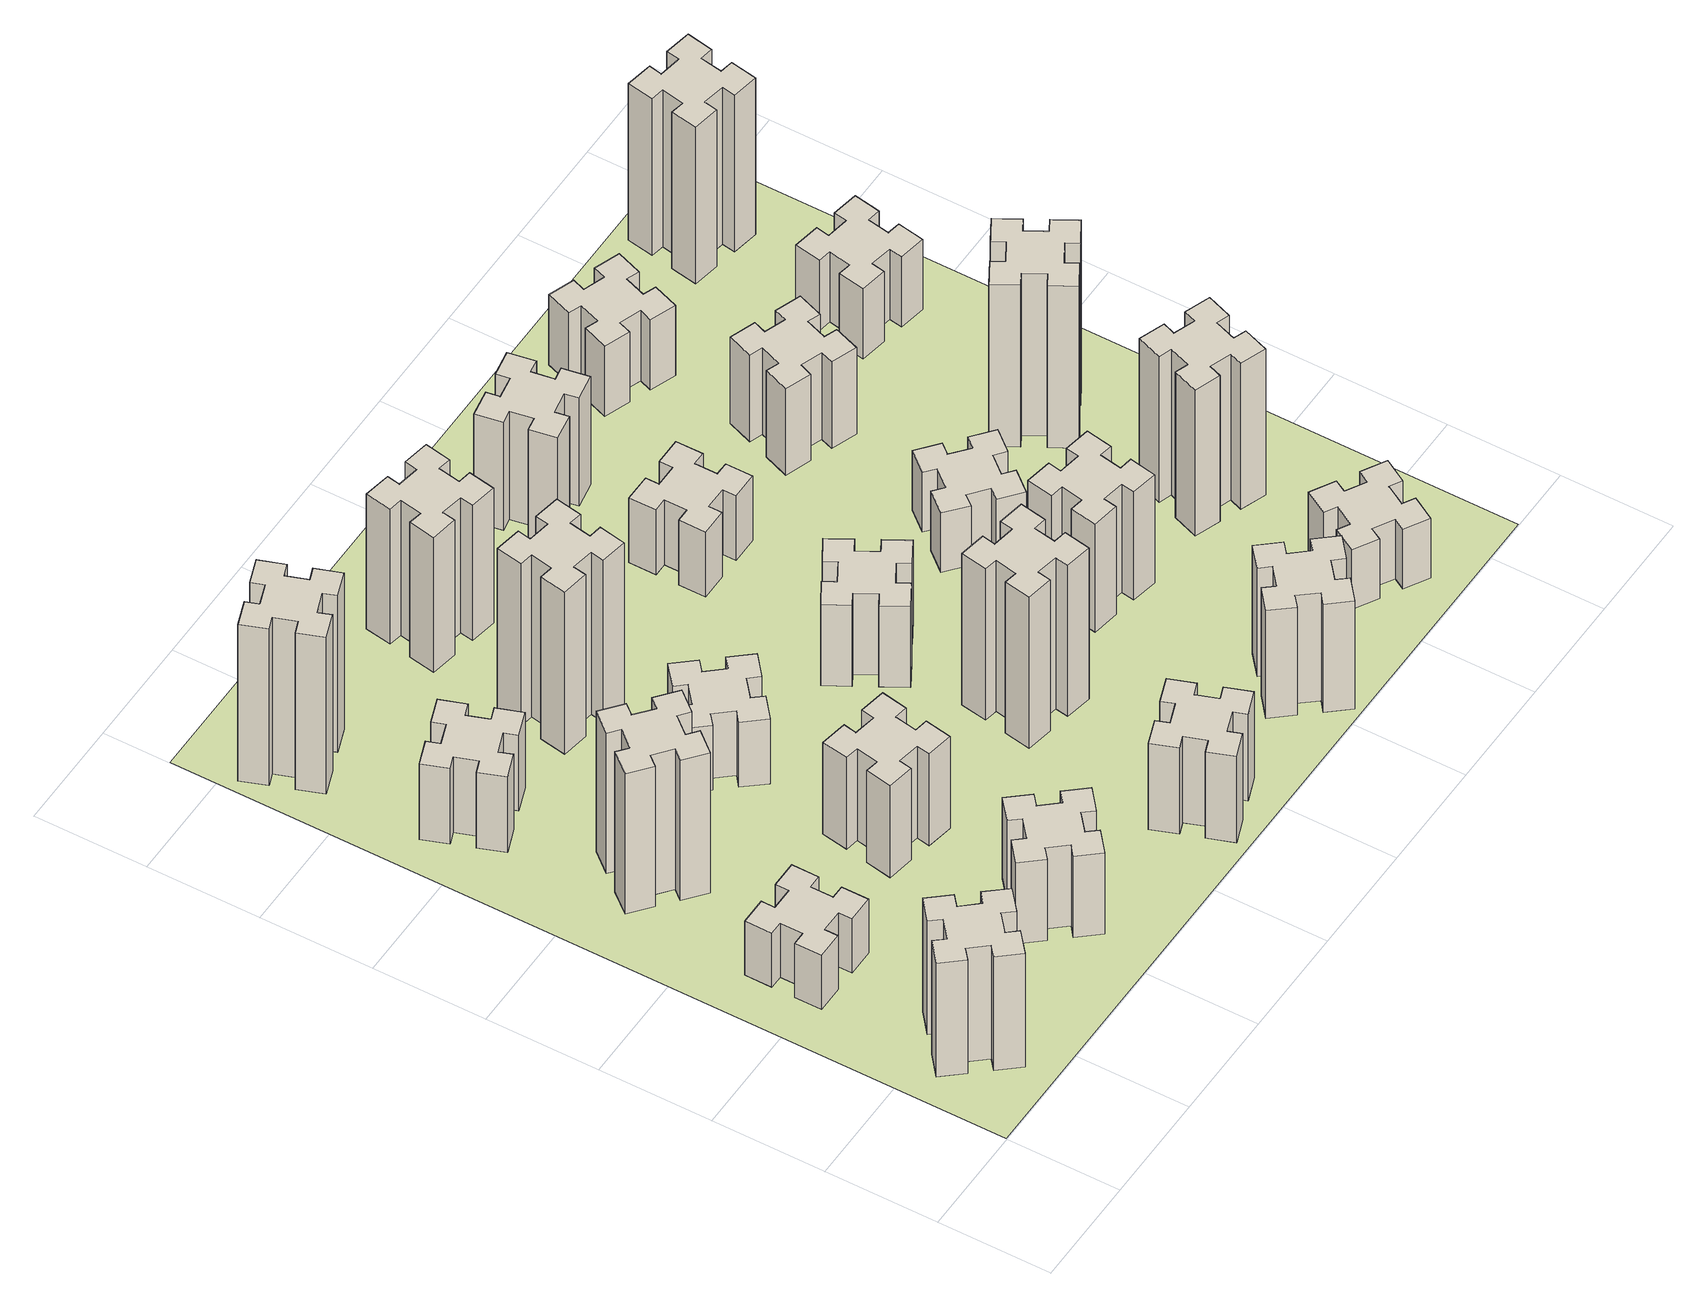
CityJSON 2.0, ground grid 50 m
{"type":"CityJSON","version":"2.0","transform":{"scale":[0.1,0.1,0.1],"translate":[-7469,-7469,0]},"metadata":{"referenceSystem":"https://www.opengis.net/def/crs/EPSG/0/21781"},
"CityObjects":{
"building1":{"type":"Building","attributes":{"class":"1000","function":"1000","usage":"1000","yearOfConstruction":2016,"roofType":"1000","measuredHeight":63,"storeysAboveGround":30,"storeysBelowGround":0},"geometry":[{"type":"Solid","lod":"1","boundaries":[[[[0,1,2,3,4,5,6,7,8,9,10,11,12,13,14,15,16,17,18,19]],[[17,16,20,21]],[[16,15,22,20]],[[15,14,23,22]],[[14,13,24,23]],[[13,12,25,24]],[[12,11,26,25]],[[11,10,27,26]],[[10,9,28,27]],[[9,8,29,28]],[[8,7,30,29]],[[7,6,31,30]],[[6,5,32,31]],[[5,4,33,32]],[[4,3,34,33]],[[3,2,35,34]],[[2,1,36,35]],[[1,0,37,36]],[[0,19,38,37]],[[19,18,39,38]],[[18,17,21,39]],[[24,25,26,27,28,29,30,31,32,33,34,35,36,37,38,39,21,20,22,23]]]]}]},
"building2":{"type":"Building","attributes":{"class":"1000","function":"1000","usage":"1000","yearOfConstruction":2016,"roofType":"1000","measuredHeight":30,"storeysAboveGround":30,"storeysBelowGround":0},"geometry":[{"type":"Solid","lod":"1","boundaries":[[[[40,41,42,43,44,45,46,47,48,49,50,51,52,53,54,55,56,57,58,59]],[[57,56,60,61]],[[56,55,62,60]],[[55,54,63,62]],[[54,53,64,63]],[[53,52,65,64]],[[52,51,66,65]],[[51,50,67,66]],[[50,49,68,67]],[[49,48,69,68]],[[48,47,70,69]],[[47,46,71,70]],[[46,45,72,71]],[[45,44,73,72]],[[44,43,74,73]],[[43,42,75,74]],[[42,41,76,75]],[[41,40,77,76]],[[40,59,78,77]],[[59,58,79,78]],[[58,57,61,79]],[[64,65,66,67,68,69,70,71,72,73,74,75,76,77,78,79,61,60,62,63]]]]}]},
"building3":{"type":"Building","attributes":{"class":"1000","function":"1000","usage":"1000","yearOfConstruction":2016,"roofType":"1000","measuredHeight":78,"storeysAboveGround":30,"storeysBelowGround":0},"geometry":[{"type":"Solid","lod":"1","boundaries":[[[[80,81,82,83,84,85,86,87,88,89,90,91,92,93,94,95,96,97,98,99]],[[97,96,100,101]],[[96,95,102,100]],[[95,94,103,102]],[[94,93,104,103]],[[93,92,105,104]],[[92,91,106,105]],[[91,90,107,106]],[[90,89,108,107]],[[89,88,109,108]],[[88,87,110,109]],[[87,86,111,110]],[[86,85,112,111]],[[85,84,113,112]],[[84,83,114,113]],[[83,82,115,114]],[[82,81,116,115]],[[81,80,117,116]],[[80,99,118,117]],[[99,98,119,118]],[[98,97,101,119]],[[104,105,106,107,108,109,110,111,112,113,114,115,116,117,118,119,101,100,102,103]]]]}]},
"building4":{"type":"Building","attributes":{"class":"1000","function":"1000","usage":"1000","yearOfConstruction":2016,"roofType":"1000","measuredHeight":42,"storeysAboveGround":30,"storeysBelowGround":0},"geometry":[{"type":"Solid","lod":"1","boundaries":[[[[120,121,122,123,124,125,126,127,128,129,130,131,132,133,134,135,136,137,138,139]],[[137,136,140,141]],[[136,135,142,140]],[[135,134,143,142]],[[134,133,144,143]],[[133,132,145,144]],[[132,131,146,145]],[[131,130,147,146]],[[130,129,148,147]],[[129,128,149,148]],[[128,127,150,149]],[[127,126,151,150]],[[126,125,152,151]],[[125,124,153,152]],[[124,123,154,153]],[[123,122,155,154]],[[122,121,156,155]],[[121,120,157,156]],[[120,139,158,157]],[[139,138,159,158]],[[138,137,141,159]],[[144,145,146,147,148,149,150,151,152,153,154,155,156,157,158,159,141,140,142,143]]]]}]},
"building5":{"type":"Building","attributes":{"class":"1000","function":"1000","usage":"1000","yearOfConstruction":2016,"roofType":"1000","measuredHeight":45,"storeysAboveGround":30,"storeysBelowGround":0},"geometry":[{"type":"Solid","lod":"1","boundaries":[[[[160,161,162,163,164,165,166,167,168,169,170,171,172,173,174,175,176,177,178,179]],[[177,176,180,181]],[[176,175,182,180]],[[175,174,183,182]],[[174,173,184,183]],[[173,172,185,184]],[[172,171,186,185]],[[171,170,187,186]],[[170,169,188,187]],[[169,168,189,188]],[[168,167,190,189]],[[167,166,191,190]],[[166,165,192,191]],[[165,164,193,192]],[[164,163,194,193]],[[163,162,195,194]],[[162,161,196,195]],[[161,160,197,196]],[[160,179,198,197]],[[179,178,199,198]],[[178,177,181,199]],[[184,185,186,187,188,189,190,191,192,193,194,195,196,197,198,199,181,180,182,183]]]]}]},
"building6":{"type":"Building","attributes":{"class":"1000","function":"1000","usage":"1000","yearOfConstruction":2016,"roofType":"1000","measuredHeight":87,"storeysAboveGround":30,"storeysBelowGround":0},"geometry":[{"type":"Solid","lod":"1","boundaries":[[[[200,201,202,203,204,205,206,207,208,209,210,211,212,213,214,215,216,217,218,219]],[[217,216,220,221]],[[216,215,222,220]],[[215,214,223,222]],[[214,213,224,223]],[[213,212,225,224]],[[212,211,226,225]],[[211,210,227,226]],[[210,209,228,227]],[[209,208,229,228]],[[208,207,230,229]],[[207,206,231,230]],[[206,205,232,231]],[[205,204,233,232]],[[204,203,234,233]],[[203,202,235,234]],[[202,201,236,235]],[[201,200,237,236]],[[200,219,238,237]],[[219,218,239,238]],[[218,217,221,239]],[[224,225,226,227,228,229,230,231,232,233,234,235,236,237,238,239,221,220,222,223]]]]}]},
"building7":{"type":"Building","attributes":{"class":"1000","function":"1000","usage":"1000","yearOfConstruction":2016,"roofType":"1000","measuredHeight":51,"storeysAboveGround":30,"storeysBelowGround":0},"geometry":[{"type":"Solid","lod":"1","boundaries":[[[[240,241,242,243,244,245,246,247,248,249,250,251,252,253,254,255,256,257,258,259]],[[257,256,260,261]],[[256,255,262,260]],[[255,254,263,262]],[[254,253,264,263]],[[253,252,265,264]],[[252,251,266,265]],[[251,250,267,266]],[[250,249,268,267]],[[249,248,269,268]],[[248,247,270,269]],[[247,246,271,270]],[[246,245,272,271]],[[245,244,273,272]],[[244,243,274,273]],[[243,242,275,274]],[[242,241,276,275]],[[241,240,277,276]],[[240,259,278,277]],[[259,258,279,278]],[[258,257,261,279]],[[264,265,266,267,268,269,270,271,272,273,274,275,276,277,278,279,261,260,262,263]]]]}]},
"building8":{"type":"Building","attributes":{"class":"1000","function":"1000","usage":"1000","yearOfConstruction":2016,"roofType":"1000","measuredHeight":36,"storeysAboveGround":30,"storeysBelowGround":0},"geometry":[{"type":"Solid","lod":"1","boundaries":[[[[280,281,282,283,284,285,286,287,288,289,290,291,292,293,294,295,296,297,298,299]],[[297,296,300,301]],[[296,295,302,300]],[[295,294,303,302]],[[294,293,304,303]],[[293,292,305,304]],[[292,291,306,305]],[[291,290,307,306]],[[290,289,308,307]],[[289,288,309,308]],[[288,287,310,309]],[[287,286,311,310]],[[286,285,312,311]],[[285,284,313,312]],[[284,283,314,313]],[[283,282,315,314]],[[282,281,316,315]],[[281,280,317,316]],[[280,299,318,317]],[[299,298,319,318]],[[298,297,301,319]],[[304,305,306,307,308,309,310,311,312,313,314,315,316,317,318,319,301,300,302,303]]]]}]},
"building9":{"type":"Building","attributes":{"class":"1000","function":"1000","usage":"1000","yearOfConstruction":2016,"roofType":"1000","measuredHeight":90,"storeysAboveGround":30,"storeysBelowGround":0},"geometry":[{"type":"Solid","lod":"1","boundaries":[[[[320,321,322,323,324,325,326,327,328,329,330,331,332,333,334,335,336,337,338,339]],[[337,336,340,341]],[[336,335,342,340]],[[335,334,343,342]],[[334,333,344,343]],[[333,332,345,344]],[[332,331,346,345]],[[331,330,347,346]],[[330,329,348,347]],[[329,328,349,348]],[[328,327,350,349]],[[327,326,351,350]],[[326,325,352,351]],[[325,324,353,352]],[[324,323,354,353]],[[323,322,355,354]],[[322,321,356,355]],[[321,320,357,356]],[[320,339,358,357]],[[339,338,359,358]],[[338,337,341,359]],[[344,345,346,347,348,349,350,351,352,353,354,355,356,357,358,359,341,340,342,343]]]]}]},
"building10":{"type":"Building","attributes":{"class":"1000","function":"1000","usage":"1000","yearOfConstruction":2016,"roofType":"1000","measuredHeight":48,"storeysAboveGround":30,"storeysBelowGround":0},"geometry":[{"type":"Solid","lod":"1","boundaries":[[[[360,361,362,363,364,365,366,367,368,369,370,371,372,373,374,375,376,377,378,379]],[[377,376,380,381]],[[376,375,382,380]],[[375,374,383,382]],[[374,373,384,383]],[[373,372,385,384]],[[372,371,386,385]],[[371,370,387,386]],[[370,369,388,387]],[[369,368,389,388]],[[368,367,390,389]],[[367,366,391,390]],[[366,365,392,391]],[[365,364,393,392]],[[364,363,394,393]],[[363,362,395,394]],[[362,361,396,395]],[[361,360,397,396]],[[360,379,398,397]],[[379,378,399,398]],[[378,377,381,399]],[[384,385,386,387,388,389,390,391,392,393,394,395,396,397,398,399,381,380,382,383]]]]}]},
"building11":{"type":"Building","attributes":{"class":"1000","function":"1000","usage":"1000","yearOfConstruction":2016,"roofType":"1000","measuredHeight":75,"storeysAboveGround":30,"storeysBelowGround":0},"geometry":[{"type":"Solid","lod":"1","boundaries":[[[[400,401,402,403,404,405,406,407,408,409,410,411,412,413,414,415,416,417,418,419]],[[417,416,420,421]],[[416,415,422,420]],[[415,414,423,422]],[[414,413,424,423]],[[413,412,425,424]],[[412,411,426,425]],[[411,410,427,426]],[[410,409,428,427]],[[409,408,429,428]],[[408,407,430,429]],[[407,406,431,430]],[[406,405,432,431]],[[405,404,433,432]],[[404,403,434,433]],[[403,402,435,434]],[[402,401,436,435]],[[401,400,437,436]],[[400,419,438,437]],[[419,418,439,438]],[[418,417,421,439]],[[424,425,426,427,428,429,430,431,432,433,434,435,436,437,438,439,421,420,422,423]]]]}]},
"building12":{"type":"Building","attributes":{"class":"1000","function":"1000","usage":"1000","yearOfConstruction":2016,"roofType":"1000","measuredHeight":84,"storeysAboveGround":30,"storeysBelowGround":0},"geometry":[{"type":"Solid","lod":"1","boundaries":[[[[440,441,442,443,444,445,446,447,448,449,450,451,452,453,454,455,456,457,458,459]],[[457,456,460,461]],[[456,455,462,460]],[[455,454,463,462]],[[454,453,464,463]],[[453,452,465,464]],[[452,451,466,465]],[[451,450,467,466]],[[450,449,468,467]],[[449,448,469,468]],[[448,447,470,469]],[[447,446,471,470]],[[446,445,472,471]],[[445,444,473,472]],[[444,443,474,473]],[[443,442,475,474]],[[442,441,476,475]],[[441,440,477,476]],[[440,459,478,477]],[[459,458,479,478]],[[458,457,461,479]],[[464,465,466,467,468,469,470,471,472,473,474,475,476,477,478,479,461,460,462,463]]]]}]},
"building13":{"type":"Building","attributes":{"class":"1000","function":"1000","usage":"1000","yearOfConstruction":2016,"roofType":"1000","measuredHeight":45,"storeysAboveGround":30,"storeysBelowGround":0},"geometry":[{"type":"Solid","lod":"1","boundaries":[[[[480,481,482,483,484,485,486,487,488,489,490,491,492,493,494,495,496,497,498,499]],[[497,496,500,501]],[[496,495,502,500]],[[495,494,503,502]],[[494,493,504,503]],[[493,492,505,504]],[[492,491,506,505]],[[491,490,507,506]],[[490,489,508,507]],[[489,488,509,508]],[[488,487,510,509]],[[487,486,511,510]],[[486,485,512,511]],[[485,484,513,512]],[[484,483,514,513]],[[483,482,515,514]],[[482,481,516,515]],[[481,480,517,516]],[[480,499,518,517]],[[499,498,519,518]],[[498,497,501,519]],[[504,505,506,507,508,509,510,511,512,513,514,515,516,517,518,519,501,500,502,503]]]]}]},
"building14":{"type":"Building","attributes":{"class":"1000","function":"1000","usage":"1000","yearOfConstruction":2016,"roofType":"1000","measuredHeight":60,"storeysAboveGround":30,"storeysBelowGround":0},"geometry":[{"type":"Solid","lod":"1","boundaries":[[[[520,521,522,523,524,525,526,527,528,529,530,531,532,533,534,535,536,537,538,539]],[[537,536,540,541]],[[536,535,542,540]],[[535,534,543,542]],[[534,533,544,543]],[[533,532,545,544]],[[532,531,546,545]],[[531,530,547,546]],[[530,529,548,547]],[[529,528,549,548]],[[528,527,550,549]],[[527,526,551,550]],[[526,525,552,551]],[[525,524,553,552]],[[524,523,554,553]],[[523,522,555,554]],[[522,521,556,555]],[[521,520,557,556]],[[520,539,558,557]],[[539,538,559,558]],[[538,537,541,559]],[[544,545,546,547,548,549,550,551,552,553,554,555,556,557,558,559,541,540,542,543]]]]}]},
"building15":{"type":"Building","attributes":{"class":"1000","function":"1000","usage":"1000","yearOfConstruction":2016,"roofType":"1000","measuredHeight":36,"storeysAboveGround":30,"storeysBelowGround":0},"geometry":[{"type":"Solid","lod":"1","boundaries":[[[[560,561,562,563,564,565,566,567,568,569,570,571,572,573,574,575,576,577,578,579]],[[577,576,580,581]],[[576,575,582,580]],[[575,574,583,582]],[[574,573,584,583]],[[573,572,585,584]],[[572,571,586,585]],[[571,570,587,586]],[[570,569,588,587]],[[569,568,589,588]],[[568,567,590,589]],[[567,566,591,590]],[[566,565,592,591]],[[565,564,593,592]],[[564,563,594,593]],[[563,562,595,594]],[[562,561,596,595]],[[561,560,597,596]],[[560,579,598,597]],[[579,578,599,598]],[[578,577,581,599]],[[584,585,586,587,588,589,590,591,592,593,594,595,596,597,598,599,581,580,582,583]]]]}]},
"building16":{"type":"Building","attributes":{"class":"1000","function":"1000","usage":"1000","yearOfConstruction":2016,"roofType":"1000","measuredHeight":60,"storeysAboveGround":30,"storeysBelowGround":0},"geometry":[{"type":"Solid","lod":"1","boundaries":[[[[600,601,602,603,604,605,606,607,608,609,610,611,612,613,614,615,616,617,618,619]],[[617,616,620,621]],[[616,615,622,620]],[[615,614,623,622]],[[614,613,624,623]],[[613,612,625,624]],[[612,611,626,625]],[[611,610,627,626]],[[610,609,628,627]],[[609,608,629,628]],[[608,607,630,629]],[[607,606,631,630]],[[606,605,632,631]],[[605,604,633,632]],[[604,603,634,633]],[[603,602,635,634]],[[602,601,636,635]],[[601,600,637,636]],[[600,619,638,637]],[[619,618,639,638]],[[618,617,621,639]],[[624,625,626,627,628,629,630,631,632,633,634,635,636,637,638,639,621,620,622,623]]]]}]},
"building17":{"type":"Building","attributes":{"class":"1000","function":"1000","usage":"1000","yearOfConstruction":2016,"roofType":"1000","measuredHeight":60,"storeysAboveGround":30,"storeysBelowGround":0},"geometry":[{"type":"Solid","lod":"1","boundaries":[[[[640,641,642,643,644,645,646,647,648,649,650,651,652,653,654,655,656,657,658,659]],[[657,656,660,661]],[[656,655,662,660]],[[655,654,663,662]],[[654,653,664,663]],[[653,652,665,664]],[[652,651,666,665]],[[651,650,667,666]],[[650,649,668,667]],[[649,648,669,668]],[[648,647,670,669]],[[647,646,671,670]],[[646,645,672,671]],[[645,644,673,672]],[[644,643,674,673]],[[643,642,675,674]],[[642,641,676,675]],[[641,640,677,676]],[[640,659,678,677]],[[659,658,679,678]],[[658,657,661,679]],[[664,665,666,667,668,669,670,671,672,673,674,675,676,677,678,679,661,660,662,663]]]]}]},
"building18":{"type":"Building","attributes":{"class":"1000","function":"1000","usage":"1000","yearOfConstruction":2016,"roofType":"1000","measuredHeight":33,"storeysAboveGround":30,"storeysBelowGround":0},"geometry":[{"type":"Solid","lod":"1","boundaries":[[[[680,681,682,683,684,685,686,687,688,689,690,691,692,693,694,695,696,697,698,699]],[[697,696,700,701]],[[696,695,702,700]],[[695,694,703,702]],[[694,693,704,703]],[[693,692,705,704]],[[692,691,706,705]],[[691,690,707,706]],[[690,689,708,707]],[[689,688,709,708]],[[688,687,710,709]],[[687,686,711,710]],[[686,685,712,711]],[[685,684,713,712]],[[684,683,714,713]],[[683,682,715,714]],[[682,681,716,715]],[[681,680,717,716]],[[680,699,718,717]],[[699,698,719,718]],[[698,697,701,719]],[[704,705,706,707,708,709,710,711,712,713,714,715,716,717,718,719,701,700,702,703]]]]}]},
"building19":{"type":"Building","attributes":{"class":"1000","function":"1000","usage":"1000","yearOfConstruction":2016,"roofType":"1000","measuredHeight":33,"storeysAboveGround":30,"storeysBelowGround":0},"geometry":[{"type":"Solid","lod":"1","boundaries":[[[[720,721,722,723,724,725,726,727,728,729,730,731,732,733,734,735,736,737,738,739]],[[737,736,740,741]],[[736,735,742,740]],[[735,734,743,742]],[[734,733,744,743]],[[733,732,745,744]],[[732,731,746,745]],[[731,730,747,746]],[[730,729,748,747]],[[729,728,749,748]],[[728,727,750,749]],[[727,726,751,750]],[[726,725,752,751]],[[725,724,753,752]],[[724,723,754,753]],[[723,722,755,754]],[[722,721,756,755]],[[721,720,757,756]],[[720,739,758,757]],[[739,738,759,758]],[[738,737,741,759]],[[744,745,746,747,748,749,750,751,752,753,754,755,756,757,758,759,741,740,742,743]]]]}]},
"building20":{"type":"Building","attributes":{"class":"1000","function":"1000","usage":"1000","yearOfConstruction":2016,"roofType":"1000","measuredHeight":48,"storeysAboveGround":30,"storeysBelowGround":0},"geometry":[{"type":"Solid","lod":"1","boundaries":[[[[760,761,762,763,764,765,766,767,768,769,770,771,772,773,774,775,776,777,778,779]],[[777,776,780,781]],[[776,775,782,780]],[[775,774,783,782]],[[774,773,784,783]],[[773,772,785,784]],[[772,771,786,785]],[[771,770,787,786]],[[770,769,788,787]],[[769,768,789,788]],[[768,767,790,789]],[[767,766,791,790]],[[766,765,792,791]],[[765,764,793,792]],[[764,763,794,793]],[[763,762,795,794]],[[762,761,796,795]],[[761,760,797,796]],[[760,779,798,797]],[[779,778,799,798]],[[778,777,781,799]],[[784,785,786,787,788,789,790,791,792,793,794,795,796,797,798,799,781,780,782,783]]]]}]},
"building21":{"type":"Building","attributes":{"class":"1000","function":"1000","usage":"1000","yearOfConstruction":2016,"roofType":"1000","measuredHeight":81,"storeysAboveGround":30,"storeysBelowGround":0},"geometry":[{"type":"Solid","lod":"1","boundaries":[[[[800,801,802,803,804,805,806,807,808,809,810,811,812,813,814,815,816,817,818,819]],[[817,816,820,821]],[[816,815,822,820]],[[815,814,823,822]],[[814,813,824,823]],[[813,812,825,824]],[[812,811,826,825]],[[811,810,827,826]],[[810,809,828,827]],[[809,808,829,828]],[[808,807,830,829]],[[807,806,831,830]],[[806,805,832,831]],[[805,804,833,832]],[[804,803,834,833]],[[803,802,835,834]],[[802,801,836,835]],[[801,800,837,836]],[[800,819,838,837]],[[819,818,839,838]],[[818,817,821,839]],[[824,825,826,827,828,829,830,831,832,833,834,835,836,837,838,839,821,820,822,823]]]]}]},
"building22":{"type":"Building","attributes":{"class":"1000","function":"1000","usage":"1000","yearOfConstruction":2016,"roofType":"1000","measuredHeight":39,"storeysAboveGround":30,"storeysBelowGround":0},"geometry":[{"type":"Solid","lod":"1","boundaries":[[[[840,841,842,843,844,845,846,847,848,849,850,851,852,853,854,855,856,857,858,859]],[[857,856,860,861]],[[856,855,862,860]],[[855,854,863,862]],[[854,853,864,863]],[[853,852,865,864]],[[852,851,866,865]],[[851,850,867,866]],[[850,849,868,867]],[[849,848,869,868]],[[848,847,870,869]],[[847,846,871,870]],[[846,845,872,871]],[[845,844,873,872]],[[844,843,874,873]],[[843,842,875,874]],[[842,841,876,875]],[[841,840,877,876]],[[840,859,878,877]],[[859,858,879,878]],[[858,857,861,879]],[[864,865,866,867,868,869,870,871,872,873,874,875,876,877,878,879,861,860,862,863]]]]}]},
"building23":{"type":"Building","attributes":{"class":"1000","function":"1000","usage":"1000","yearOfConstruction":2016,"roofType":"1000","measuredHeight":90,"storeysAboveGround":30,"storeysBelowGround":0},"geometry":[{"type":"Solid","lod":"1","boundaries":[[[[880,881,882,883,884,885,886,887,888,889,890,891,892,893,894,895,896,897,898,899]],[[897,896,900,901]],[[896,895,902,900]],[[895,894,903,902]],[[894,893,904,903]],[[893,892,905,904]],[[892,891,906,905]],[[891,890,907,906]],[[890,889,908,907]],[[889,888,909,908]],[[888,887,910,909]],[[887,886,911,910]],[[886,885,912,911]],[[885,884,913,912]],[[884,883,914,913]],[[883,882,915,914]],[[882,881,916,915]],[[881,880,917,916]],[[880,899,918,917]],[[899,898,919,918]],[[898,897,901,919]],[[904,905,906,907,908,909,910,911,912,913,914,915,916,917,918,919,901,900,902,903]]]]}]},
"building24":{"type":"Building","attributes":{"class":"1000","function":"1000","usage":"1000","yearOfConstruction":2016,"roofType":"1000","measuredHeight":39,"storeysAboveGround":30,"storeysBelowGround":0},"geometry":[{"type":"Solid","lod":"1","boundaries":[[[[920,921,922,923,924,925,926,927,928,929,930,931,932,933,934,935,936,937,938,939]],[[937,936,940,941]],[[936,935,942,940]],[[935,934,943,942]],[[934,933,944,943]],[[933,932,945,944]],[[932,931,946,945]],[[931,930,947,946]],[[930,929,948,947]],[[929,928,949,948]],[[928,927,950,949]],[[927,926,951,950]],[[926,925,952,951]],[[925,924,953,952]],[[924,923,954,953]],[[923,922,955,954]],[[922,921,956,955]],[[921,920,957,956]],[[920,939,958,957]],[[939,938,959,958]],[[938,937,941,959]],[[944,945,946,947,948,949,950,951,952,953,954,955,956,957,958,959,941,940,942,943]]]]}]},
"building25":{"type":"Building","attributes":{"class":"1000","function":"1000","usage":"1000","yearOfConstruction":2016,"roofType":"1000","measuredHeight":87,"storeysAboveGround":30,"storeysBelowGround":0},"geometry":[{"type":"Solid","lod":"1","boundaries":[[[[960,961,962,963,964,965,966,967,968,969,970,971,972,973,974,975,976,977,978,979]],[[977,976,980,981]],[[976,975,982,980]],[[975,974,983,982]],[[974,973,984,983]],[[973,972,985,984]],[[972,971,986,985]],[[971,970,987,986]],[[970,969,988,987]],[[969,968,989,988]],[[968,967,990,989]],[[967,966,991,990]],[[966,965,992,991]],[[965,964,993,992]],[[964,963,994,993]],[[963,962,995,994]],[[962,961,996,995]],[[961,960,997,996]],[[960,979,998,997]],[[979,978,999,998]],[[978,977,981,999]],[[984,985,986,987,988,989,990,991,992,993,994,995,996,997,998,999,981,980,982,983]]]]}]},
"landuse1":{"type":"LandUse","attributes":{"name":"plot1","function":"1010"},"geometry":[{"type":"MultiSurface","lod":"1","boundaries":[[[1000,1001,1002,1003]]]}]}
},
"vertices":[
[492,408,0],[427,484,0],[473,523,0],[396,615,0],[304,538,0],[343,492,0],[266,427,0],[228,473,0],[136,396,0],[213,304,0],[259,343,0],[323,266,0],[277,228,0],[354,136,0],[446,213,0],[408,259,0],[484,323,0],[523,277,0],[615,354,0],[538,446,0],[484,323,630],[523,277,630],[408,259,630],[446,213,630],[354,136,630],[277,228,630],[323,266,630],[259,343,630],[213,304,630],[136,396,630],[228,473,630],[266,427,630],[343,492,630],[304,538,630],[396,615,630],[473,523,630],[427,484,630],[492,408,630],[538,446,630],[615,354,630],
[265,1165,0],[265,1065,0],[205,1065,0],[205,945,0],[325,945,0],[325,1005,0],[425,1005,0],[425,945,0],[545,945,0],[545,1065,0],[485,1065,0],[485,1165,0],[545,1165,0],[545,1285,0],[425,1285,0],[425,1225,0],[325,1225,0],[325,1285,0],[205,1285,0],[205,1165,0],[325,1225,300],[325,1285,300],[425,1225,300],[425,1285,300],[545,1285,300],[545,1165,300],[485,1165,300],[485,1065,300],[545,1065,300],[545,945,300],[425,945,300],[425,1005,300],[325,1005,300],[325,945,300],[205,945,300],[205,1065,300],[265,1065,300],[265,1165,300],[205,1165,300],[205,1285,300],
[584,1907,0],[508,1972,0],[546,2018,0],[454,2095,0],[377,2003,0],[423,1964,0],[359,1888,0],[313,1926,0],[236,1834,0],[328,1757,0],[366,1803,0],[443,1739,0],[404,1693,0],[496,1616,0],[573,1708,0],[527,1746,0],[592,1823,0],[638,1784,0],[715,1876,0],[623,1953,0],[592,1823,780],[638,1784,780],[527,1746,780],[573,1708,780],[496,1616,780],[404,1693,780],[443,1739,780],[366,1803,780],[328,1757,780],[236,1834,780],[313,1926,780],[359,1888,780],[423,1964,780],[377,2003,780],[454,2095,780],[546,2018,780],[508,1972,780],[584,1907,780],[623,1953,780],[715,1876,780],
[255,2605,0],[289,2511,0],[233,2490,0],[274,2377,0],[387,2419,0],[366,2475,0],[460,2509,0],[480,2453,0],[593,2494,0],[552,2607,0],[496,2586,0],[462,2680,0],[518,2700,0],[477,2813,0],[364,2772,0],[385,2716,0],[291,2682,0],[270,2738,0],[157,2697,0],[199,2584,0],[291,2682,420],[270,2738,420],[385,2716,420],[364,2772,420],[477,2813,420],[518,2700,420],[462,2680,420],[496,2586,420],[552,2607,420],[593,2494,420],[480,2453,420],[460,2509,420],[366,2475,420],[387,2419,420],[274,2377,420],[233,2490,420],[289,2511,420],[255,2605,420],[199,2584,420],[157,2697,420],
[1232,508,0],[1167,584,0],[1213,623,0],[1136,715,0],[1044,638,0],[1083,592,0],[1006,527,0],[968,573,0],[876,496,0],[953,404,0],[999,443,0],[1063,366,0],[1017,328,0],[1094,236,0],[1186,313,0],[1148,359,0],[1224,423,0],[1263,377,0],[1355,454,0],[1278,546,0],[1224,423,450],[1263,377,450],[1148,359,450],[1186,313,450],[1094,236,450],[1017,328,450],[1063,366,450],[999,443,450],[953,404,450],[876,496,450],[968,573,450],[1006,527,450],[1083,592,450],[1044,638,450],[1136,715,450],[1213,623,450],[1167,584,450],[1232,508,450],[1278,546,450],[1355,454,450],
[285,3456,0],[191,3422,0],[170,3478,0],[57,3437,0],[99,3324,0],[155,3345,0],[189,3251,0],[133,3230,0],[174,3117,0],[287,3159,0],[266,3215,0],[360,3249,0],[380,3193,0],[493,3234,0],[452,3347,0],[396,3326,0],[362,3420,0],[418,3440,0],[377,3553,0],[264,3512,0],[362,3420,870],[418,3440,870],[396,3326,870],[452,3347,870],[493,3234,870],[380,3193,870],[360,3249,870],[266,3215,870],[287,3159,870],[174,3117,870],[133,3230,870],[189,3251,870],[155,3345,870],[99,3324,870],[57,3437,870],[170,3478,870],[191,3422,870],[285,3456,870],[264,3512,870],[377,3553,870],
[1184,1315,0],[1085,1332,0],[1096,1391,0],[977,1412,0],[957,1294,0],[1016,1284,0],[998,1185,0],[939,1196,0],[918,1077,0],[1037,1057,0],[1047,1116,0],[1145,1098,0],[1135,1039,0],[1253,1018,0],[1274,1137,0],[1215,1147,0],[1232,1245,0],[1291,1235,0],[1312,1353,0],[1194,1374,0],[1232,1245,510],[1291,1235,510],[1215,1147,510],[1274,1137,510],[1253,1018,510],[1135,1039,510],[1145,1098,510],[1047,1116,510],[1037,1057,510],[918,1077,510],[939,1196,510],[998,1185,510],[1016,1284,510],[957,1294,510],[977,1412,510],[1096,1391,510],[1085,1332,510],[1184,1315,510],[1194,1374,510],[1312,1353,510],
[999,1923,0],[1063,1846,0],[1017,1808,0],[1094,1716,0],[1186,1793,0],[1148,1839,0],[1224,1903,0],[1263,1857,0],[1355,1934,0],[1278,2026,0],[1232,1988,0],[1167,2064,0],[1213,2103,0],[1136,2195,0],[1044,2118,0],[1083,2072,0],[1006,2007,0],[968,2053,0],[876,1976,0],[953,1884,0],[1006,2007,360],[968,2053,360],[1083,2072,360],[1044,2118,360],[1136,2195,360],[1213,2103,360],[1167,2064,360],[1232,1988,360],[1278,2026,360],[1355,1934,360],[1263,1857,360],[1224,1903,360],[1148,1839,360],[1186,1793,360],[1094,1716,360],[1017,1808,360],[1063,1846,360],[999,1923,360],[953,1884,360],[876,1976,360],
[947,2496,0],[1045,2478,0],[1035,2419,0],[1153,2398,0],[1174,2517,0],[1115,2527,0],[1132,2625,0],[1191,2615,0],[1212,2733,0],[1094,2754,0],[1084,2695,0],[985,2712,0],[996,2771,0],[877,2792,0],[857,2674,0],[916,2664,0],[898,2565,0],[839,2576,0],[818,2457,0],[937,2437,0],[898,2565,900],[839,2576,900],[916,2664,900],[857,2674,900],[877,2792,900],[996,2771,900],[985,2712,900],[1084,2695,900],[1094,2754,900],[1212,2733,900],[1191,2615,900],[1132,2625,900],[1115,2527,900],[1174,2517,900],[1153,2398,900],[1035,2419,900],[1045,2478,900],[947,2496,900],[937,2437,900],[818,2457,900],
[1735,285,0],[1769,191,0],[1713,170,0],[1754,57,0],[1867,99,0],[1846,155,0],[1940,189,0],[1960,133,0],[2073,174,0],[2032,287,0],[1976,266,0],[1942,360,0],[1998,380,0],[1957,493,0],[1844,452,0],[1865,396,0],[1771,362,0],[1750,418,0],[1637,377,0],[1679,264,0],[1771,362,480],[1750,418,480],[1865,396,480],[1844,452,480],[1957,493,480],[1998,380,480],[1942,360,480],[1976,266,480],[2032,287,480],[2073,174,480],[1960,133,480],[1940,189,480],[1846,155,480],[1867,99,480],[1754,57,480],[1713,170,480],[1769,191,480],[1735,285,480],[1679,264,480],[1637,377,480],
[1184,3335,0],[1085,3352,0],[1096,3411,0],[977,3432,0],[957,3314,0],[1016,3304,0],[998,3205,0],[939,3216,0],[918,3097,0],[1037,3077,0],[1047,3136,0],[1145,3118,0],[1135,3059,0],[1253,3038,0],[1274,3157,0],[1215,3167,0],[1232,3265,0],[1291,3255,0],[1312,3373,0],[1194,3394,0],[1232,3265,750],[1291,3255,750],[1215,3167,750],[1274,3157,750],[1253,3038,750],[1135,3059,750],[1145,3118,750],[1047,3136,750],[1037,3077,750],[918,3097,750],[939,3216,750],[998,3205,750],[1016,3304,750],[957,3314,750],[977,3432,750],[1096,3411,750],[1085,3352,750],[1184,3335,750],[1194,3394,750],[1312,3373,750],
[2024,1215,0],[1925,1232,0],[1936,1291,0],[1817,1312,0],[1797,1194,0],[1856,1184,0],[1838,1085,0],[1779,1096,0],[1758,977,0],[1877,957,0],[1887,1016,0],[1985,998,0],[1975,939,0],[2093,918,0],[2114,1037,0],[2055,1047,0],[2072,1145,0],[2131,1135,0],[2152,1253,0],[2034,1274,0],[2072,1145,840],[2131,1135,840],[2055,1047,840],[2114,1037,840],[2093,918,840],[1975,939,840],[1985,998,840],[1887,1016,840],[1877,957,840],[1758,977,840],[1779,1096,840],[1838,1085,840],[1856,1184,840],[1797,1194,840],[1817,1312,840],[1936,1291,840],[1925,1232,840],[2024,1215,840],[2034,1274,840],[2152,1253,840],
[1735,1744,0],[1785,1657,0],[1733,1627,0],[1793,1523,0],[1897,1583,0],[1867,1635,0],[1954,1685,0],[1984,1633,0],[2088,1693,0],[2028,1797,0],[1976,1767,0],[1926,1854,0],[1978,1884,0],[1918,1988,0],[1814,1928,0],[1844,1876,0],[1757,1826,0],[1727,1878,0],[1623,1818,0],[1683,1714,0],[1757,1826,450],[1727,1878,450],[1844,1876,450],[1814,1928,450],[1918,1988,450],[1978,1884,450],[1926,1854,450],[1976,1767,450],[2028,1797,450],[2088,1693,450],[1984,1633,450],[1954,1685,450],[1867,1635,450],[1897,1583,450],[1793,1523,450],[1733,1627,450],[1785,1657,450],[1735,1744,450],[1683,1714,450],[1623,1818,450],
[2563,392,0],[2486,327,0],[2448,373,0],[2356,296,0],[2433,204,0],[2479,243,0],[2543,166,0],[2497,128,0],[2574,36,0],[2666,113,0],[2628,159,0],[2704,223,0],[2743,177,0],[2835,254,0],[2758,346,0],[2712,308,0],[2647,384,0],[2693,423,0],[2616,515,0],[2524,438,0],[2647,384,600],[2693,423,600],[2712,308,600],[2758,346,600],[2835,254,600],[2743,177,600],[2704,223,600],[2628,159,600],[2666,113,600],[2574,36,600],[2497,128,600],[2543,166,600],[2479,243,600],[2433,204,600],[2356,296,600],[2448,373,600],[2486,327,600],[2563,392,600],[2524,438,600],[2616,515,600],
[1905,2485,0],[2005,2485,0],[2005,2425,0],[2125,2425,0],[2125,2545,0],[2065,2545,0],[2065,2645,0],[2125,2645,0],[2125,2765,0],[2005,2765,0],[2005,2705,0],[1905,2705,0],[1905,2765,0],[1785,2765,0],[1785,2645,0],[1845,2645,0],[1845,2545,0],[1785,2545,0],[1785,2425,0],[1905,2425,0],[1845,2545,360],[1785,2545,360],[1845,2645,360],[1785,2645,360],[1785,2765,360],[1905,2765,360],[1905,2705,360],[2005,2705,360],[2005,2765,360],[2125,2765,360],[2125,2645,360],[2065,2645,360],[2065,2545,360],[2125,2545,360],[2125,2425,360],[2005,2425,360],[2005,2485,360],[1905,2485,360],[1905,2425,360],[1785,2425,360],
[1825,3118,0],[1924,3136,0],[1934,3077,0],[2052,3097,0],[2031,3216,0],[1972,3205,0],[1955,3304,0],[2014,3314,0],[1993,3432,0],[1875,3411,0],[1885,3352,0],[1787,3335,0],[1777,3394,0],[1658,3373,0],[1679,3255,0],[1738,3265,0],[1756,3167,0],[1697,3157,0],[1717,3038,0],[1836,3059,0],[1756,3167,600],[1697,3157,600],[1738,3265,600],[1679,3255,600],[1658,3373,600],[1777,3394,600],[1787,3335,600],[1885,3352,600],[1875,3411,600],[1993,3432,600],[2014,3314,600],[1955,3304,600],[1972,3205,600],[2031,3216,600],[2052,3097,600],[1934,3077,600],[1924,3136,600],[1825,3118,600],[1836,3059,600],[1717,3038,600],
[2527,1116,0],[2625,1098,0],[2615,1039,0],[2733,1018,0],[2754,1137,0],[2695,1147,0],[2712,1245,0],[2771,1235,0],[2792,1353,0],[2674,1374,0],[2664,1315,0],[2565,1332,0],[2576,1391,0],[2457,1412,0],[2437,1294,0],[2496,1284,0],[2478,1185,0],[2419,1196,0],[2398,1077,0],[2517,1057,0],[2478,1185,600],[2419,1196,600],[2496,1284,600],[2437,1294,600],[2457,1412,600],[2576,1391,600],[2565,1332,600],[2664,1315,600],[2674,1374,600],[2792,1353,600],[2771,1235,600],[2712,1245,600],[2695,1147,600],[2754,1137,600],[2733,1018,600],[2615,1039,600],[2625,1098,600],[2527,1116,600],[2517,1057,600],[2398,1077,600],
[2647,1646,0],[2712,1723,0],[2758,1684,0],[2835,1776,0],[2743,1853,0],[2704,1807,0],[2628,1872,0],[2666,1918,0],[2574,1995,0],[2497,1903,0],[2543,1864,0],[2479,1788,0],[2433,1826,0],[2356,1734,0],[2448,1657,0],[2486,1703,0],[2563,1639,0],[2524,1593,0],[2616,1516,0],[2693,1608,0],[2563,1639,330],[2524,1593,330],[2486,1703,330],[2448,1657,330],[2356,1734,330],[2433,1826,330],[2479,1788,330],[2543,1864,330],[2497,1903,330],[2574,1995,330],[2666,1918,330],[2628,1872,330],[2704,1807,330],[2743,1853,330],[2835,1776,330],[2758,1684,330],[2712,1723,330],[2647,1646,330],[2693,1608,330],[2616,1516,330],
[3137,305,0],[3224,255,0],[3194,203,0],[3298,143,0],[3358,247,0],[3306,277,0],[3356,364,0],[3408,334,0],[3468,438,0],[3364,498,0],[3334,446,0],[3247,496,0],[3277,548,0],[3173,608,0],[3113,504,0],[3165,474,0],[3115,387,0],[3063,417,0],[3003,313,0],[3107,253,0],[3115,387,330],[3063,417,330],[3165,474,330],[3113,504,330],[3173,608,330],[3277,548,330],[3247,496,330],[3334,446,330],[3364,498,330],[3468,438,330],[3408,334,330],[3356,364,330],[3306,277,330],[3358,247,330],[3298,143,330],[3194,203,330],[3224,255,330],[3137,305,330],[3107,253,330],[3003,313,330],
[2782,2511,0],[2816,2605,0],[2872,2584,0],[2913,2697,0],[2800,2738,0],[2780,2682,0],[2686,2716,0],[2707,2772,0],[2594,2813,0],[2553,2700,0],[2609,2680,0],[2575,2586,0],[2519,2607,0],[2477,2494,0],[2590,2453,0],[2611,2509,0],[2705,2475,0],[2684,2419,0],[2797,2377,0],[2838,2490,0],[2705,2475,480],[2684,2419,480],[2611,2509,480],[2590,2453,480],[2477,2494,480],[2519,2607,480],[2575,2586,480],[2609,2680,480],[2553,2700,480],[2594,2813,480],[2707,2772,480],[2686,2716,480],[2780,2682,480],[2800,2738,480],[2913,2697,480],[2872,2584,480],[2816,2605,480],[2782,2511,480],[2838,2490,480],[2797,2377,480],
[3151,1029,0],[3245,995,0],[3224,939,0],[3337,897,0],[3378,1010,0],[3322,1031,0],[3356,1125,0],[3412,1104,0],[3453,1217,0],[3340,1258,0],[3320,1202,0],[3226,1236,0],[3247,1292,0],[3134,1333,0],[3093,1220,0],[3149,1200,0],[3115,1106,0],[3059,1127,0],[3017,1014,0],[3130,973,0],[3115,1106,810],[3059,1127,810],[3149,1200,810],[3093,1220,810],[3134,1333,810],[3247,1292,810],[3226,1236,810],[3320,1202,810],[3340,1258,810],[3453,1217,810],[3412,1104,810],[3356,1125,810],[3322,1031,810],[3378,1010,810],[3337,897,810],[3224,939,810],[3245,995,810],[3151,1029,810],[3130,973,810],[3017,1014,810],
[2509,3420,0],[2475,3326,0],[2419,3347,0],[2377,3234,0],[2490,3193,0],[2511,3249,0],[2605,3215,0],[2584,3159,0],[2697,3117,0],[2738,3230,0],[2682,3251,0],[2716,3345,0],[2772,3324,0],[2813,3437,0],[2700,3478,0],[2680,3422,0],[2586,3456,0],[2607,3512,0],[2494,3553,0],[2453,3440,0],[2586,3456,390],[2607,3512,390],[2680,3422,390],[2700,3478,390],[2813,3437,390],[2772,3324,390],[2716,3345,390],[2682,3251,390],[2738,3230,390],[2697,3117,390],[2584,3159,390],[2605,3215,390],[2511,3249,390],[2490,3193,390],[2377,3234,390],[2419,3347,390],[2475,3326,390],[2509,3420,390],[2453,3440,390],[2494,3553,390],
[3356,1867,0],[3306,1954,0],[3358,1984,0],[3298,2088,0],[3194,2028,0],[3224,1976,0],[3137,1926,0],[3107,1978,0],[3003,1918,0],[3063,1814,0],[3115,1844,0],[3165,1757,0],[3113,1727,0],[3173,1623,0],[3277,1683,0],[3247,1735,0],[3334,1785,0],[3364,1733,0],[3468,1793,0],[3408,1897,0],[3334,1785,900],[3364,1733,900],[3247,1735,900],[3277,1683,900],[3173,1623,900],[3113,1727,900],[3165,1757,900],[3115,1844,900],[3063,1814,900],[3003,1918,900],[3107,1978,900],[3137,1926,900],[3224,1976,900],[3194,2028,900],[3298,2088,900],[3358,1984,900],[3306,1954,900],[3356,1867,900],[3408,1897,900],[3468,1793,900],
[3435,2627,0],[3452,2725,0],[3511,2715,0],[3532,2833,0],[3414,2854,0],[3404,2795,0],[3305,2812,0],[3316,2871,0],[3197,2892,0],[3177,2774,0],[3236,2764,0],[3218,2665,0],[3159,2676,0],[3138,2557,0],[3257,2537,0],[3267,2596,0],[3365,2578,0],[3355,2519,0],[3473,2498,0],[3494,2617,0],[3365,2578,390],[3355,2519,390],[3267,2596,390],[3257,2537,390],[3138,2557,390],[3159,2676,390],[3218,2665,390],[3236,2764,390],[3177,2774,390],[3197,2892,390],[3316,2871,390],[3305,2812,390],[3404,2795,390],[3414,2854,390],[3532,2833,390],[3511,2715,390],[3452,2725,390],[3435,2627,390],[3494,2617,390],[3473,2498,390],
[3404,3535,0],[3305,3552,0],[3316,3611,0],[3197,3632,0],[3177,3514,0],[3236,3504,0],[3218,3405,0],[3159,3416,0],[3138,3297,0],[3257,3277,0],[3267,3336,0],[3365,3318,0],[3355,3259,0],[3473,3238,0],[3494,3357,0],[3435,3367,0],[3452,3465,0],[3511,3455,0],[3532,3573,0],[3414,3594,0],[3452,3465,870],[3511,3455,870],[3435,3367,870],[3494,3357,870],[3473,3238,870],[3355,3259,870],[3365,3318,870],[3267,3336,870],[3257,3277,870],[3138,3297,870],[3159,3416,870],[3218,3405,870],[3236,3504,870],[3177,3514,870],[3197,3632,870],[3316,3611,870],[3305,3552,870],[3404,3535,870],[3414,3594,870],[3532,3573,870],
[5,3705,0],[3705,3705,0],[3705,5,0],[5,5,0]
]}
